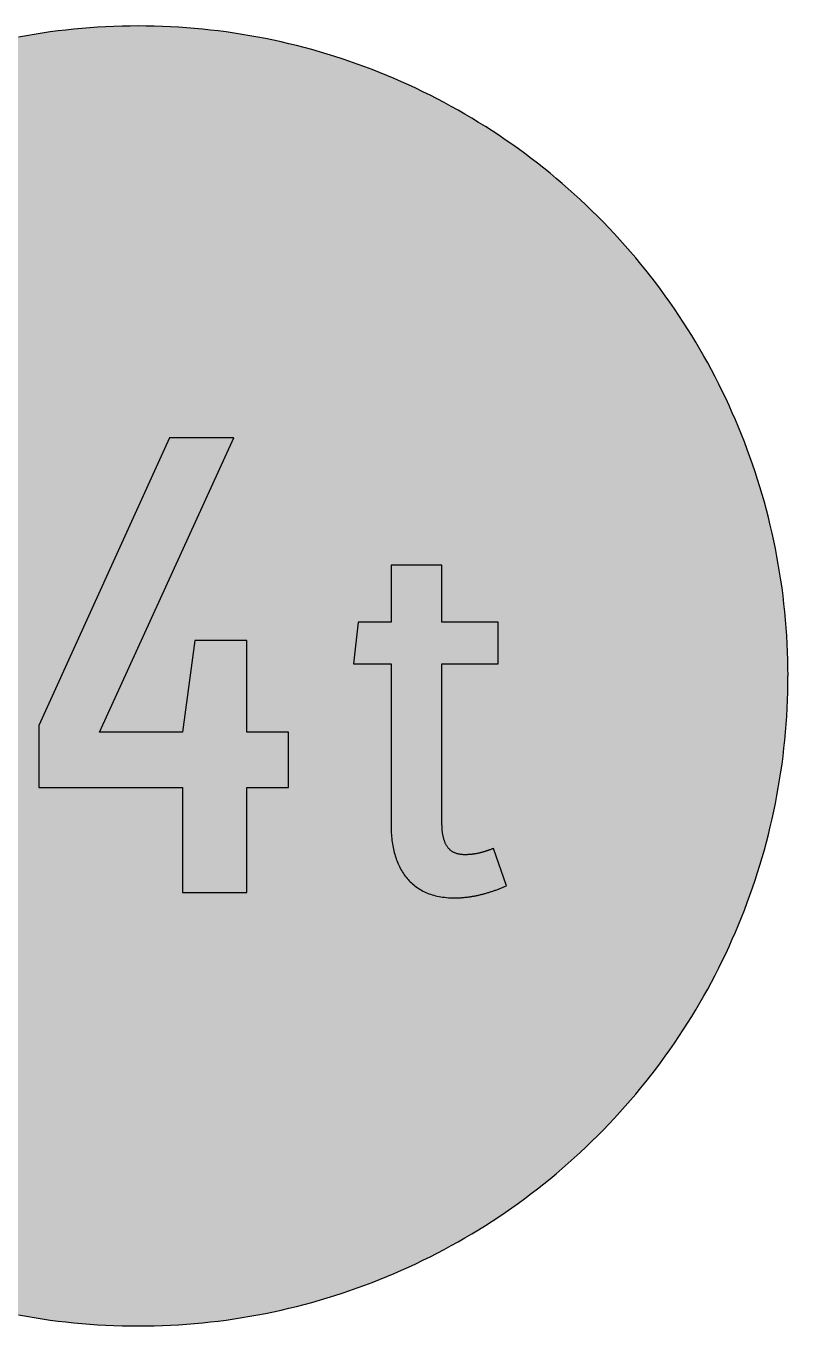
# Model space of a CAD drawing. Header units: millimetres. Extents: x 0 to 212, y 0 to 212.
# Drawn here: x 87.6 to 211.7, y 0.1 to 211.7 of the extents above; entities that cross this region are included whole.
import ezdxf

# ---------------------------------------------------------------- set-up
doc = ezdxf.new("R2010")
doc.units = ezdxf.units.MM

msp = doc.modelspace()

# ---------------------------------------------------------------- hatches: boundary and pattern name
for color, points in [(254, [(211.7189, 105.8869), (211.709, 107.2007), (211.6861, 108.5139), (211.6455, 109.8245), (211.5871, 111.1326), (211.5134, 112.4407), (211.4245, 113.7437), (211.3204, 115.0468), (211.201, 116.3447), (211.0638, 117.6426), (210.9114, 118.9355), (210.7413, 120.2258), (210.5584, 121.5136), (210.3577, 122.7988), (210.1418, 124.079), (209.9107, 125.3566), (209.6643, 126.6292), (209.4027, 127.8992), (209.1258, 129.1641), (208.8337, 130.4239), (208.5264, 131.6812), (208.2038, 132.936), (207.866, 134.1831), (207.5104, 135.4277), (207.1421, 136.6647), (206.7611, 137.8991), (206.3623, 139.1285), (205.9483, 140.3502), (205.5216, 141.5694), (205.0771, 142.781), (204.6199, 143.9901), (204.1474, 145.1915), (203.6623, 146.3853), (203.1619, 147.574), (202.6463, 148.7576), (202.1154, 149.9362), (201.5693, 151.1046), (201.0105, 152.2705), (200.439, 153.4262), (199.8523, 154.5768), (199.2503, 155.7198), (198.6356, 156.8577), (198.0057, 157.9855), (197.3605, 159.1081), (196.7052, 160.2232), (196.0321, 161.3281), (195.3489, 162.4279), (194.6504, 163.5176), (193.9366, 164.6022), (193.2102, 165.6766), (192.471, 166.7434), (191.7167, 167.8), (190.9521, 168.849), (190.1698, 169.8904), (189.3773, 170.9217), (188.5696, 171.9428), (187.7517, 172.9562), (186.9161, 173.9621), (186.0702, 174.9552), (185.2117, 175.9407), (184.338, 176.9161), (183.454, 177.8838), (182.5549, 178.8389), (181.643, 179.7837), (180.721, 180.7185), (179.7837, 181.643), (178.8389, 182.5549), (177.8838, 183.454), (176.9161, 184.338), (175.9407, 185.2117), (174.9552, 186.0702), (173.9621, 186.9161), (172.9562, 187.7492), (171.9428, 188.5696), (170.9217, 189.3773), (169.8904, 190.1698), (168.849, 190.9496), (167.8, 191.7167), (166.7408, 192.471), (165.6766, 193.2102), (164.6022, 193.9366), (163.5176, 194.6504), (162.4279, 195.3489), (161.3281, 196.0321), (160.2232, 196.7052), (159.1081, 197.3631), (157.9855, 198.0057), (156.8577, 198.6356), (155.7198, 199.2503), (154.5768, 199.8523), (153.4262, 200.439), (152.2705, 201.0131), (151.1046, 201.5719), (149.9362, 202.1154), (148.7576, 202.6463), (147.574, 203.1619), (146.3853, 203.6623), (145.1889, 204.15), (143.9875, 204.6199), (142.781, 205.0796), (141.5694, 205.5216), (140.3502, 205.9483), (139.1285, 206.3623), (137.8991, 206.7611), (136.6647, 207.1446), (135.4252, 207.5129), (134.1831, 207.866), (132.9334, 208.2038), (131.6812, 208.5264), (130.4239, 208.8337), (129.1641, 209.1284), (127.8966, 209.4052), (126.6292, 209.6668), (125.3541, 209.9132), (124.0765, 210.1444), (122.7963, 210.3603), (121.5136, 210.5584), (120.2258, 210.7438), (118.9355, 210.9114), (117.6401, 211.0638), (116.3447, 211.201), (115.0468, 211.3229), (113.7437, 211.4271), (112.4382, 211.516), (111.1326, 211.5896), (109.8245, 211.6455), (108.5113, 211.6861), (107.1982, 211.7115), (105.885, 211.7192), (104.5693, 211.7115), (103.2561, 211.6861), (101.9454, 211.6455), (100.6373, 211.5896), (99.3292, 211.516), (98.0262, 211.4271), (96.7232, 211.3229), (95.4253, 211.201), (94.1273, 211.0638), (92.8345, 210.9114), (91.5441, 210.7438), (90.2564, 210.5584), (88.9711, 210.3603), (87.691, 210.1444), (86.4133, 209.9132), (85.1408, 209.6668), (83.8708, 209.4052), (82.6059, 209.1284), (81.346, 208.8337), (80.0887, 208.5264), (78.834, 208.2038), (77.5868, 207.866), (76.3422, 207.5129), (75.1053, 207.1446), (73.8708, 206.7611), (72.6415, 206.3623), (71.4197, 205.9483), (70.2005, 205.5216), (68.9889, 205.0796), (67.7799, 204.6199), (66.5785, 204.15), (65.3847, 203.6623), (64.196, 203.1619), (63.0123, 202.6463), (61.8338, 202.1154), (60.6628, 201.5719), (59.4995, 201.0131), (58.3438, 200.439), (57.1932, 199.8523), (56.0502, 199.2503), (54.9123, 198.6356), (53.7845, 198.0057), (52.6618, 197.3631), (51.5468, 196.7052), (50.4419, 196.0321), (49.342, 195.3489), (48.2524, 194.6504), (47.1678, 193.9366), (46.0934, 193.2102), (45.0266, 192.471), (43.9699, 191.7167), (42.9209, 190.9496), (41.8795, 190.1698), (40.8483, 189.3773), (39.8272, 188.5696), (38.8137, 187.7492), (37.8079, 186.9161), (36.8148, 186.0702), (35.8292, 185.2117), (34.8539, 184.338), (33.8861, 183.454), (32.9311, 182.5549), (31.9862, 181.643), (31.049, 180.7185), (30.1269, 179.7837), (29.2151, 178.8389), (28.3159, 177.8838), (27.432, 176.9161), (26.5582, 175.9407), (25.6997, 174.9552), (24.8539, 173.9621), (24.0208, 172.9562), (23.2004, 171.9428), (22.3926, 170.9217), (21.6002, 169.8904), (20.8204, 168.849), (20.0533, 167.8), (19.2989, 166.7434), (18.5598, 165.6766), (17.8333, 164.6022), (17.1196, 163.5176), (16.4211, 162.4279), (15.7378, 161.3281), (15.0647, 160.2232), (14.4069, 159.1081), (13.7643, 157.9855), (13.1343, 156.8577), (12.5197, 155.7198), (11.9177, 154.5768), (11.3309, 153.4262), (10.7569, 152.2705), (10.1981, 151.1046), (9.6545, 149.9362), (9.1237, 148.7576), (8.6081, 147.574), (8.1077, 146.3853), (7.62, 145.1915), (7.1501, 143.9901), (6.6904, 142.781), (6.2484, 141.5694), (5.8217, 140.3502), (5.4077, 139.1285), (5.0089, 137.8991), (4.6253, 136.6647), (4.257, 135.4277), (3.904, 134.1831), (3.5662, 132.936), (3.2436, 131.6812), (2.9362, 130.4239), (2.6416, 129.1641), (2.3647, 127.8992), (2.1031, 126.6292), (1.8567, 125.3566), (1.6256, 124.079), (1.4097, 122.7988), (1.2116, 121.5136), (1.0262, 120.2258), (0.8585, 118.9355), (0.7061, 117.6426), (0.569, 116.3447), (0.447, 115.0468), (0.3429, 113.7437), (0.254, 112.4407), (0.1803, 111.1326), (0.1245, 109.8245), (0.0838, 108.5139), (0.0584, 107.2007), (0.0508, 105.885), (0.0584, 104.5718), (0.0838, 103.2586), (0.1245, 101.9454), (0.1803, 100.6373), (0.254, 99.3318), (0.3429, 98.0262), (0.447, 96.7232), (0.569, 95.4253), (0.7061, 94.1299), (0.8585, 92.8345), (1.0262, 91.5441), (1.2116, 90.2564), (1.4097, 88.9737), (1.6256, 87.6935), (1.8567, 86.4159), (2.1031, 85.1408), (2.3647, 83.8733), (2.6416, 82.6059), (2.9362, 81.346), (3.2436, 80.0887), (3.5662, 78.8365), (3.904, 77.5868), (4.257, 76.3448), (4.6253, 75.1053), (5.0089, 73.8708), (5.4077, 72.6415), (5.8217, 71.4197), (6.2484, 70.2005), (6.6904, 68.9889), (7.1501, 67.7824), (7.62, 66.581), (8.1077, 65.3847), (8.6081, 64.196), (9.1237, 63.0123), (9.6545, 61.8338), (10.1981, 60.6654), (10.7569, 59.4995), (11.3309, 58.3438), (11.9177, 57.1932), (12.5197, 56.0502), (13.1343, 54.9123), (13.7643, 53.7845), (14.4069, 52.6618), (15.0647, 51.5468), (15.7378, 50.4419), (16.4211, 49.342), (17.1196, 48.2524), (17.8333, 47.1678), (18.5598, 46.0934), (19.2989, 45.0291), (20.0533, 43.9699), (20.8204, 42.9209), (21.6002, 41.8795), (22.3926, 40.8483), (23.2004, 39.8272), (24.0208, 38.8137), (24.8539, 37.8079), (25.6997, 36.8148), (26.5582, 35.8292), (27.432, 34.8539), (28.3159, 33.8861), (29.2151, 32.9311), (30.1269, 31.9862), (31.049, 31.049), (31.9862, 30.1269), (32.9311, 29.2151), (33.8861, 28.3159), (34.8539, 27.432), (35.8292, 26.5582), (36.8148, 25.6997), (37.8079, 24.8539), (38.8137, 24.0182), (39.8272, 23.2004), (40.8483, 22.3926), (41.8795, 21.6002), (42.9209, 20.8178), (43.9699, 20.0533), (45.0266, 19.2989), (46.0934, 18.5598), (47.1678, 17.8333), (48.2524, 17.1196), (49.342, 16.4211), (50.4419, 15.7378), (51.5468, 15.0647), (52.6618, 14.4094), (53.7845, 13.7643), (54.9123, 13.1343), (56.0502, 12.5197), (57.1932, 11.9177), (58.3438, 11.3309), (59.4995, 10.7594), (60.6628, 10.2006), (61.8338, 9.6545), (63.0123, 9.1237), (64.196, 8.6081), (65.3847, 8.1077), (66.5785, 7.6225), (67.7799, 7.1501), (68.9889, 6.6929), (70.2005, 6.2484), (71.4197, 5.8217), (72.6415, 5.4077), (73.8708, 5.0089), (75.1053, 4.6279), (76.3422, 4.2596), (77.5868, 3.904), (78.834, 3.5662), (80.0887, 3.2436), (81.346, 2.9362), (82.6059, 2.6441), (83.8708, 2.3673), (85.1408, 2.1057), (86.4133, 1.8593), (87.691, 1.6281), (88.9711, 1.4122), (90.2564, 1.2116), (91.5441, 1.0287), (92.8345, 0.8585), (94.1273, 0.7061), (95.4253, 0.569), (96.7232, 0.4496), (98.0262, 0.3454), (99.3292, 0.2565), (100.6373, 0.1829), (101.9454, 0.1245), (103.2561, 0.0838), (104.5693, 0.061), (105.885, 0.0533), (107.1982, 0.061), (108.5113, 0.0838), (109.8245, 0.1245), (111.1326, 0.1829), (112.4382, 0.2565), (113.7437, 0.3454), (115.0468, 0.4496), (116.3447, 0.569), (117.6401, 0.7061), (118.9355, 0.8585), (120.2258, 1.0287), (121.5136, 1.2116), (122.7963, 1.4122), (124.0765, 1.6281), (125.3541, 1.8593), (126.6292, 2.1057), (127.8966, 2.3673), (129.1641, 2.6441), (130.4239, 2.9362), (131.6812, 3.2436), (132.9334, 3.5662), (134.1831, 3.904), (135.4252, 4.2596), (136.6647, 4.6279), (137.8991, 5.0089), (139.1285, 5.4077), (140.3502, 5.8217), (141.5694, 6.2484), (142.781, 6.6929), (143.9875, 7.1501), (145.1889, 7.6225), (146.3853, 8.1077), (147.574, 8.6081), (148.7576, 9.1237), (149.9362, 9.6545), (151.1046, 10.2006), (152.2705, 10.7594), (153.4262, 11.3309), (154.5768, 11.9177), (155.7198, 12.5197), (156.8577, 13.1343), (157.9855, 13.7643), (159.1081, 14.4094), (160.2232, 15.0647), (161.3281, 15.7378), (162.4279, 16.4211), (163.5176, 17.1196), (164.6022, 17.8333), (165.6766, 18.5598), (166.7408, 19.2989), (167.8, 20.0533), (168.849, 20.8178), (169.8904, 21.6002), (170.9217, 22.3926), (171.9428, 23.2004), (172.9562, 24.0182), (173.9621, 24.8539), (174.9552, 25.6997), (175.9407, 26.5582), (176.9161, 27.432), (177.8838, 28.3159), (178.8389, 29.2151), (179.7837, 30.1269), (180.721, 31.049), (181.643, 31.9862), (182.5549, 32.9311), (183.454, 33.8861), (184.338, 34.8539), (185.2117, 35.8292), (186.0702, 36.8148), (186.9161, 37.8079), (187.7517, 38.8137), (188.5696, 39.8272), (189.3773, 40.8483), (190.1698, 41.8795), (190.9521, 42.9209), (191.7167, 43.9699), (192.471, 45.0291), (193.2102, 46.0934), (193.9366, 47.1678), (194.6504, 48.2524), (195.3489, 49.342), (196.0321, 50.4419), (196.7052, 51.5468), (197.3605, 52.6618), (198.0057, 53.7845), (198.6356, 54.9123), (199.2503, 56.0502), (199.8523, 57.1932), (200.439, 58.3438), (201.0105, 59.4995), (201.5693, 60.6654), (202.1154, 61.8338), (202.6463, 63.0123), (203.1619, 64.196), (203.6623, 65.3847), (204.1474, 66.581), (204.6199, 67.7824), (205.0771, 68.9889), (205.5216, 70.2005), (205.9483, 71.4197), (206.3623, 72.6415), (206.7611, 73.8708), (207.1421, 75.1053), (207.5104, 76.3448), (207.866, 77.5868), (208.2038, 78.8365), (208.5264, 80.0887), (208.8337, 81.346), (209.1258, 82.6059), (209.4027, 83.8733), (209.6643, 85.1408), (209.9107, 86.4159), (210.1418, 87.6935), (210.3577, 88.9737), (210.5584, 90.2564), (210.7413, 91.5441), (210.9114, 92.8345), (211.0638, 94.1299), (211.201, 95.4253), (211.3204, 96.7232), (211.4245, 98.0262), (211.5134, 99.3318), (211.5871, 100.6373), (211.6455, 101.9454), (211.6861, 103.2586), (211.709, 104.5718), (211.7166, 105.885)]), (59, [(130.3694, 87.7531), (130.3694, 96.749), (123.5964, 96.749), (123.5964, 111.6718), (115.1297, 111.6718), (113.1175, 96.749), (99.5715, 96.749), (121.4797, 144.6911), (111.0008, 144.6911), (89.7297, 97.8073), (89.7297, 87.7531), (113.1175, 87.7531), (113.1175, 70.6092), (123.5964, 70.6092), (123.5964, 87.7531)]), (59, [(147.0628, 81.6155), (147.0635, 81.2952), (147.0711, 80.9777), (147.0812, 80.6628), (147.099, 80.3504), (147.1193, 80.043), (147.1447, 79.7357), (147.1752, 79.4334), (147.2108, 79.1362), (147.2489, 78.8391), (147.2946, 78.547), (147.3429, 78.2599), (147.3987, 77.9729), (147.4572, 77.691), (147.5207, 77.4141), (147.5892, 77.1398), (147.6629, 76.868), (147.7416, 76.6013), (147.8255, 76.3397), (147.9144, 76.0806), (148.0083, 75.8266), (148.1074, 75.5752), (148.209, 75.3288), (148.3182, 75.0875), (148.4325, 74.8487), (148.5519, 74.6176), (148.6738, 74.389), (148.8034, 74.1629), (148.938, 73.9445), (149.0777, 73.7286), (149.2225, 73.5203), (149.3723, 73.3146), (149.5273, 73.1164), (149.6873, 72.9209), (149.8524, 72.7304), (150.0251, 72.5449), (150.2004, 72.3671), (150.3832, 72.1919), (150.5687, 72.0242), (150.7617, 71.8591), (150.9598, 71.7017), (151.163, 71.5493), (151.3713, 71.4045), (151.5872, 71.2622), (151.8056, 71.1276), (152.0317, 70.9981), (152.2628, 70.8762), (152.4991, 70.7593), (152.7404, 70.6476), (152.9867, 70.5434), (153.2407, 70.4444), (153.4998, 70.3529), (153.764, 70.2666), (154.0358, 70.1878), (154.3101, 70.1142), (154.592, 70.0481), (154.879, 69.9872), (155.1737, 69.9364), (155.4734, 69.8881), (155.7782, 69.85), (156.0881, 69.817), (156.4056, 69.7916), (156.7282, 69.7738), (157.0558, 69.7636), (157.3911, 69.7611), (157.5257, 69.7611), (157.6603, 69.7636), (157.795, 69.7662), (157.9296, 69.7687), (158.0642, 69.7738), (158.1988, 69.7789), (158.3309, 69.7865), (158.4655, 69.7941), (158.6001, 69.8043), (158.7348, 69.8144), (158.8668, 69.8271), (159.0015, 69.8373), (159.1361, 69.8525), (159.2682, 69.8652), (159.4028, 69.8805), (159.5349, 69.8983), (159.6695, 69.916), (159.8016, 69.9338), (159.9336, 69.9516), (160.0683, 69.9719), (160.2003, 69.9948), (160.3324, 70.0176), (160.4645, 70.0405), (160.5991, 70.0634), (160.7312, 70.0888), (160.8633, 70.1142), (160.9954, 70.1421), (161.1274, 70.17), (161.2595, 70.198), (161.3916, 70.2285), (161.5237, 70.2589), (161.6558, 70.2894), (161.7878, 70.3224), (161.9199, 70.3555), (162.052, 70.3885), (162.1841, 70.424), (162.3136, 70.4596), (162.4457, 70.4952), (162.5778, 70.5333), (162.7099, 70.5714), (162.8419, 70.6095), (162.9715, 70.6501), (163.1036, 70.6882), (163.2356, 70.7314), (163.3677, 70.772), (163.4973, 70.8152), (163.6293, 70.8584), (163.7614, 70.9041), (163.891, 70.9473), (164.023, 70.993), (164.1526, 71.0413), (164.2847, 71.087), (164.4167, 71.1352), (164.5463, 71.1835), (164.6784, 71.2343), (164.8079, 71.2826), (164.94, 71.3334), (165.0721, 71.3867), (165.2016, 71.4375), (165.3337, 71.4908), (165.4632, 71.5442), (165.5953, 71.5975), (165.7248, 71.6534), (165.8569, 71.7067), (163.7411, 77.8051), (163.6497, 77.7697), (163.5582, 77.7342), (163.4693, 77.7011), (163.383, 77.6681), (163.2966, 77.6351), (163.2102, 77.6021), (163.1239, 77.5716), (163.0401, 77.5411), (162.9562, 77.5106), (162.8724, 77.4827), (162.7911, 77.4548), (162.7099, 77.4268), (162.6311, 77.4014), (162.5498, 77.3735), (162.4711, 77.3481), (162.3924, 77.3227), (162.3162, 77.2998), (162.24, 77.277), (162.1638, 77.2541), (162.0876, 77.2312), (162.0114, 77.2084), (161.9377, 77.1881), (161.864, 77.1677), (161.7904, 77.1474), (161.7167, 77.1296), (161.6456, 77.1093), (161.5745, 77.0915), (161.5034, 77.0738), (161.4322, 77.0585), (161.3611, 77.0407), (161.29, 77.0255), (161.2214, 77.0103), (161.1528, 76.995), (161.0843, 76.9823), (161.0157, 76.9671), (160.9471, 76.9544), (160.8785, 76.9417), (160.8099, 76.9315), (160.7439, 76.9188), (160.6753, 76.9087), (160.6093, 76.8985), (160.5432, 76.8883), (160.4747, 76.8782), (160.4086, 76.8706), (160.3426, 76.8629), (160.2765, 76.8553), (160.2105, 76.8477), (160.1445, 76.8401), (160.0784, 76.8325), (160.0124, 76.8274), (159.9463, 76.8223), (159.8803, 76.8172), (159.8143, 76.8121), (159.7482, 76.8071), (159.6822, 76.8045), (159.6161, 76.7994), (159.5501, 76.7969), (159.4841, 76.7944), (159.418, 76.7918), (159.352, 76.7918), (159.2859, 76.7893), (159.2174, 76.7893), (159.1513, 76.7893), (159.0827, 76.7893), (158.9583, 76.7893), (158.8338, 76.7944), (158.7144, 76.7994), (158.5951, 76.8096), (158.4782, 76.8223), (158.3665, 76.8375), (158.2547, 76.8553), (158.1455, 76.8756), (158.0388, 76.8985), (157.9347, 76.9239), (157.8331, 76.9518), (157.734, 76.9823), (157.6375, 77.0153), (157.541, 77.0509), (157.4495, 77.089), (157.3581, 77.1296), (157.2717, 77.1754), (157.1854, 77.2211), (157.1015, 77.2693), (157.0203, 77.3201), (156.939, 77.3735), (156.8628, 77.4319), (156.7866, 77.4903), (156.7155, 77.5513), (156.6443, 77.6148), (156.5758, 77.6808), (156.5072, 77.7494), (156.4437, 77.8231), (156.3802, 77.8967), (156.3192, 77.9729), (156.2608, 78.0517), (156.2049, 78.1329), (156.1516, 78.2142), (156.0982, 78.3006), (156.0474, 78.3895), (155.9992, 78.4809), (155.9509, 78.5724), (155.9077, 78.6689), (155.8646, 78.7679), (155.8239, 78.867), (155.7833, 78.9686), (155.7477, 79.0753), (155.7096, 79.182), (155.6766, 79.2912), (155.6461, 79.4029), (155.6156, 79.5172), (155.5877, 79.6341), (155.5598, 79.7509), (155.5344, 79.8728), (155.5115, 79.9973), (155.4912, 80.1218), (155.4709, 80.2488), (155.4531, 80.3783), (155.4353, 80.5104), (155.4201, 80.645), (155.4074, 80.7822), (155.3972, 80.9219), (155.387, 81.0616), (155.3769, 81.2038), (155.3718, 81.3486), (155.3667, 81.4959), (155.3616, 81.6458), (155.3591, 81.7982), (155.3591, 81.9506), (155.3602, 107.8615), (164.5049, 107.8615), (164.5049, 114.6344), (155.3602, 114.6344), (155.3602, 123.9488), (147.0628, 123.9488), (147.0628, 114.6344), (141.7285, 114.6344), (140.9665, 107.8615), (147.0628, 107.8615)])]:
    msp.add_hatch(color=color).paths.add_polyline_path(points)

# ---------------------------------------------------------------- linework, layer by layer
at = {"color": 254}
for points in [[(211.7189, 105.8869), (211.709, 107.2007), (211.6861, 108.5139), (211.6455, 109.8245), (211.5871, 111.1326), (211.5134, 112.4407), (211.4245, 113.7437), (211.3204, 115.0468), (211.201, 116.3447), (211.0638, 117.6426), (210.9114, 118.9355), (210.7413, 120.2258), (210.5584, 121.5136), (210.3577, 122.7988), (210.1418, 124.079), (209.9107, 125.3566), (209.6643, 126.6292), (209.4027, 127.8992), (209.1258, 129.1641), (208.8337, 130.4239), (208.5264, 131.6812), (208.2038, 132.936), (207.866, 134.1831), (207.5104, 135.4277), (207.1421, 136.6647), (206.7611, 137.8991), (206.3623, 139.1285), (205.9483, 140.3502), (205.5216, 141.5694), (205.0771, 142.781), (204.6199, 143.9901), (204.1474, 145.1915), (203.6623, 146.3853), (203.1619, 147.574), (202.6463, 148.7576), (202.1154, 149.9362), (201.5693, 151.1046), (201.0105, 152.2705), (200.439, 153.4262), (199.8523, 154.5768), (199.2503, 155.7198), (198.6356, 156.8577), (198.0057, 157.9855), (197.3605, 159.1081), (196.7052, 160.2232), (196.0321, 161.3281), (195.3489, 162.4279), (194.6504, 163.5176), (193.9366, 164.6022), (193.2102, 165.6766), (192.471, 166.7434), (191.7167, 167.8), (190.9521, 168.849), (190.1698, 169.8904), (189.3773, 170.9217), (188.5696, 171.9428), (187.7517, 172.9562), (186.9161, 173.9621), (186.0702, 174.9552), (185.2117, 175.9407), (184.338, 176.9161), (183.454, 177.8838), (182.5549, 178.8389), (181.643, 179.7837), (180.721, 180.7185), (179.7837, 181.643), (178.8389, 182.5549), (177.8838, 183.454), (176.9161, 184.338), (175.9407, 185.2117), (174.9552, 186.0702), (173.9621, 186.9161), (172.9562, 187.7492), (171.9428, 188.5696), (170.9217, 189.3773), (169.8904, 190.1698), (168.849, 190.9496), (167.8, 191.7167), (166.7408, 192.471), (165.6766, 193.2102), (164.6022, 193.9366), (163.5176, 194.6504), (162.4279, 195.3489), (161.3281, 196.0321), (160.2232, 196.7052), (159.1081, 197.3631), (157.9855, 198.0057), (156.8577, 198.6356), (155.7198, 199.2503), (154.5768, 199.8523), (153.4262, 200.439), (152.2705, 201.0131), (151.1046, 201.5719), (149.9362, 202.1154), (148.7576, 202.6463), (147.574, 203.1619), (146.3853, 203.6623), (145.1889, 204.15), (143.9875, 204.6199), (142.781, 205.0796), (141.5694, 205.5216), (140.3502, 205.9483), (139.1285, 206.3623), (137.8991, 206.7611), (136.6647, 207.1446), (135.4252, 207.5129), (134.1831, 207.866), (132.9334, 208.2038), (131.6812, 208.5264), (130.4239, 208.8337), (129.1641, 209.1284), (127.8966, 209.4052), (126.6292, 209.6668), (125.3541, 209.9132), (124.0765, 210.1444), (122.7963, 210.3603), (121.5136, 210.5584), (120.2258, 210.7438), (118.9355, 210.9114), (117.6401, 211.0638), (116.3447, 211.201), (115.0468, 211.3229), (113.7437, 211.4271), (112.4382, 211.516), (111.1326, 211.5896), (109.8245, 211.6455), (108.5113, 211.6861), (107.1982, 211.7115), (105.885, 211.7192), (104.5693, 211.7115), (103.2561, 211.6861), (101.9454, 211.6455), (100.6373, 211.5896), (99.3292, 211.516), (98.0262, 211.4271), (96.7232, 211.3229), (95.4253, 211.201), (94.1273, 211.0638), (92.8345, 210.9114), (91.5441, 210.7438), (90.2564, 210.5584), (88.9711, 210.3603), (87.691, 210.1444), (86.4133, 209.9132)], [(86.4133, 1.8593), (87.691, 1.6281), (88.9711, 1.4122), (90.2564, 1.2116), (91.5441, 1.0287), (92.8345, 0.8585), (94.1273, 0.7061), (95.4253, 0.569), (96.7232, 0.4496), (98.0262, 0.3454), (99.3292, 0.2565), (100.6373, 0.1829), (101.9454, 0.1245), (103.2561, 0.0838), (104.5693, 0.061), (105.885, 0.0533), (107.1982, 0.061), (108.5113, 0.0838), (109.8245, 0.1245), (111.1326, 0.1829), (112.4382, 0.2565), (113.7437, 0.3454), (115.0468, 0.4496), (116.3447, 0.569), (117.6401, 0.7061), (118.9355, 0.8585), (120.2258, 1.0287), (121.5136, 1.2116), (122.7963, 1.4122), (124.0765, 1.6281), (125.3541, 1.8593), (126.6292, 2.1057), (127.8966, 2.3673), (129.1641, 2.6441), (130.4239, 2.9362), (131.6812, 3.2436), (132.9334, 3.5662), (134.1831, 3.904), (135.4252, 4.2596), (136.6647, 4.6279), (137.8991, 5.0089), (139.1285, 5.4077), (140.3502, 5.8217), (141.5694, 6.2484), (142.781, 6.6929), (143.9875, 7.1501), (145.1889, 7.6225), (146.3853, 8.1077), (147.574, 8.6081), (148.7576, 9.1237), (149.9362, 9.6545), (151.1046, 10.2006), (152.2705, 10.7594), (153.4262, 11.3309), (154.5768, 11.9177), (155.7198, 12.5197), (156.8577, 13.1343), (157.9855, 13.7643), (159.1081, 14.4094), (160.2232, 15.0647), (161.3281, 15.7378), (162.4279, 16.4211), (163.5176, 17.1196), (164.6022, 17.8333), (165.6766, 18.5598), (166.7408, 19.2989), (167.8, 20.0533), (168.849, 20.8178), (169.8904, 21.6002), (170.9217, 22.3926), (171.9428, 23.2004), (172.9562, 24.0182), (173.9621, 24.8539), (174.9552, 25.6997), (175.9407, 26.5582), (176.9161, 27.432), (177.8838, 28.3159), (178.8389, 29.2151), (179.7837, 30.1269), (180.721, 31.049), (181.643, 31.9862), (182.5549, 32.9311), (183.454, 33.8861), (184.338, 34.8539), (185.2117, 35.8292), (186.0702, 36.8148), (186.9161, 37.8079), (187.7517, 38.8137), (188.5696, 39.8272), (189.3773, 40.8483), (190.1698, 41.8795), (190.9521, 42.9209), (191.7167, 43.9699), (192.471, 45.0291), (193.2102, 46.0934), (193.9366, 47.1678), (194.6504, 48.2524), (195.3489, 49.342), (196.0321, 50.4419), (196.7052, 51.5468), (197.3605, 52.6618), (198.0057, 53.7845), (198.6356, 54.9123), (199.2503, 56.0502), (199.8523, 57.1932), (200.439, 58.3438), (201.0105, 59.4995), (201.5693, 60.6654), (202.1154, 61.8338), (202.6463, 63.0123), (203.1619, 64.196), (203.6623, 65.3847), (204.1474, 66.581), (204.6199, 67.7824), (205.0771, 68.9889), (205.5216, 70.2005), (205.9483, 71.4197), (206.3623, 72.6415), (206.7611, 73.8708), (207.1421, 75.1053), (207.5104, 76.3448), (207.866, 77.5868), (208.2038, 78.8365), (208.5264, 80.0887), (208.8337, 81.346), (209.1258, 82.6059), (209.4027, 83.8733), (209.6643, 85.1408), (209.9107, 86.4159), (210.1418, 87.6935), (210.3577, 88.9737), (210.5584, 90.2564), (210.7413, 91.5441), (210.9114, 92.8345), (211.0638, 94.1299), (211.201, 95.4253), (211.3204, 96.7232), (211.4245, 98.0262), (211.5134, 99.3318), (211.5871, 100.6373), (211.6455, 101.9454), (211.6861, 103.2586), (211.709, 104.5718), (211.7166, 105.885), (211.7189, 105.8869)]]:
    msp.add_lwpolyline(points, dxfattribs=at)
at = {"color": 59}
for points in [[(130.3694, 87.7531), (130.3694, 96.749), (123.5964, 96.749), (123.5964, 111.6718), (115.1297, 111.6718), (113.1175, 96.749), (99.5715, 96.749), (121.4797, 144.6911), (111.0008, 144.6911), (89.7297, 97.8073), (89.7297, 87.7531), (113.1175, 87.7531), (113.1175, 70.6092), (123.5964, 70.6092), (123.5964, 87.7531), (130.3694, 87.7531)], [(147.0628, 81.6155), (147.0635, 81.2952), (147.0711, 80.9777), (147.0812, 80.6628), (147.099, 80.3504), (147.1193, 80.043), (147.1447, 79.7357), (147.1752, 79.4334), (147.2108, 79.1362), (147.2489, 78.8391), (147.2946, 78.547), (147.3429, 78.2599), (147.3987, 77.9729), (147.4572, 77.691), (147.5207, 77.4141), (147.5892, 77.1398), (147.6629, 76.868), (147.7416, 76.6013), (147.8255, 76.3397), (147.9144, 76.0806), (148.0083, 75.8266), (148.1074, 75.5752), (148.209, 75.3288), (148.3182, 75.0875), (148.4325, 74.8487), (148.5519, 74.6176), (148.6738, 74.389), (148.8034, 74.1629), (148.938, 73.9445), (149.0777, 73.7286), (149.2225, 73.5203), (149.3723, 73.3146), (149.5273, 73.1164), (149.6873, 72.9209), (149.8524, 72.7304), (150.0251, 72.5449), (150.2004, 72.3671), (150.3832, 72.1919), (150.5687, 72.0242), (150.7617, 71.8591), (150.9598, 71.7017), (151.163, 71.5493), (151.3713, 71.4045), (151.5872, 71.2622), (151.8056, 71.1276), (152.0317, 70.9981), (152.2628, 70.8762), (152.4991, 70.7593), (152.7404, 70.6476), (152.9867, 70.5434), (153.2407, 70.4444), (153.4998, 70.3529), (153.764, 70.2666), (154.0358, 70.1878), (154.3101, 70.1142), (154.592, 70.0481), (154.879, 69.9872), (155.1737, 69.9364), (155.4734, 69.8881), (155.7782, 69.85), (156.0881, 69.817), (156.4056, 69.7916), (156.7282, 69.7738), (157.0558, 69.7636), (157.3911, 69.7611), (157.5257, 69.7611), (157.6603, 69.7636), (157.795, 69.7662), (157.9296, 69.7687), (158.0642, 69.7738), (158.1988, 69.7789), (158.3309, 69.7865), (158.4655, 69.7941), (158.6001, 69.8043), (158.7348, 69.8144), (158.8668, 69.8271), (159.0015, 69.8373), (159.1361, 69.8525), (159.2682, 69.8652), (159.4028, 69.8805), (159.5349, 69.8983), (159.6695, 69.916), (159.8016, 69.9338), (159.9336, 69.9516), (160.0683, 69.9719), (160.2003, 69.9948), (160.3324, 70.0176), (160.4645, 70.0405), (160.5991, 70.0634), (160.7312, 70.0888), (160.8633, 70.1142), (160.9954, 70.1421), (161.1274, 70.17), (161.2595, 70.198), (161.3916, 70.2285), (161.5237, 70.2589), (161.6558, 70.2894), (161.7878, 70.3224), (161.9199, 70.3555), (162.052, 70.3885), (162.1841, 70.424), (162.3136, 70.4596), (162.4457, 70.4952), (162.5778, 70.5333), (162.7099, 70.5714), (162.8419, 70.6095), (162.9715, 70.6501), (163.1036, 70.6882), (163.2356, 70.7314), (163.3677, 70.772), (163.4973, 70.8152), (163.6293, 70.8584), (163.7614, 70.9041), (163.891, 70.9473), (164.023, 70.993), (164.1526, 71.0413), (164.2847, 71.087), (164.4167, 71.1352), (164.5463, 71.1835), (164.6784, 71.2343), (164.8079, 71.2826), (164.94, 71.3334), (165.0721, 71.3867), (165.2016, 71.4375), (165.3337, 71.4908), (165.4632, 71.5442), (165.5953, 71.5975), (165.7248, 71.6534), (165.8569, 71.7067), (163.7411, 77.8051), (163.6497, 77.7697), (163.5582, 77.7342), (163.4693, 77.7011), (163.383, 77.6681), (163.2966, 77.6351), (163.2102, 77.6021), (163.1239, 77.5716), (163.0401, 77.5411), (162.9562, 77.5106), (162.8724, 77.4827), (162.7911, 77.4548), (162.7099, 77.4268), (162.6311, 77.4014), (162.5498, 77.3735), (162.4711, 77.3481), (162.3924, 77.3227), (162.3162, 77.2998), (162.24, 77.277), (162.1638, 77.2541), (162.0876, 77.2312), (162.0114, 77.2084), (161.9377, 77.1881), (161.864, 77.1677), (161.7904, 77.1474), (161.7167, 77.1296), (161.6456, 77.1093), (161.5745, 77.0915), (161.5034, 77.0738), (161.4322, 77.0585), (161.3611, 77.0407), (161.29, 77.0255), (161.2214, 77.0103), (161.1528, 76.995), (161.0843, 76.9823), (161.0157, 76.9671), (160.9471, 76.9544), (160.8785, 76.9417), (160.8099, 76.9315), (160.7439, 76.9188), (160.6753, 76.9087), (160.6093, 76.8985), (160.5432, 76.8883), (160.4747, 76.8782), (160.4086, 76.8706), (160.3426, 76.8629), (160.2765, 76.8553), (160.2105, 76.8477), (160.1445, 76.8401), (160.0784, 76.8325), (160.0124, 76.8274), (159.9463, 76.8223), (159.8803, 76.8172), (159.8143, 76.8121), (159.7482, 76.8071), (159.6822, 76.8045), (159.6161, 76.7994), (159.5501, 76.7969), (159.4841, 76.7944), (159.418, 76.7918), (159.352, 76.7918), (159.2859, 76.7893), (159.2174, 76.7893), (159.1513, 76.7893), (159.0827, 76.7893), (158.9583, 76.7893), (158.8338, 76.7944), (158.7144, 76.7994), (158.5951, 76.8096), (158.4782, 76.8223), (158.3665, 76.8375), (158.2547, 76.8553), (158.1455, 76.8756), (158.0388, 76.8985), (157.9347, 76.9239), (157.8331, 76.9518), (157.734, 76.9823), (157.6375, 77.0153), (157.541, 77.0509), (157.4495, 77.089), (157.3581, 77.1296), (157.2717, 77.1754), (157.1854, 77.2211), (157.1015, 77.2693), (157.0203, 77.3201), (156.939, 77.3735), (156.8628, 77.4319), (156.7866, 77.4903), (156.7155, 77.5513), (156.6443, 77.6148), (156.5758, 77.6808), (156.5072, 77.7494), (156.4437, 77.8231), (156.3802, 77.8967), (156.3192, 77.9729), (156.2608, 78.0517), (156.2049, 78.1329), (156.1516, 78.2142), (156.0982, 78.3006), (156.0474, 78.3895), (155.9992, 78.4809), (155.9509, 78.5724), (155.9077, 78.6689), (155.8646, 78.7679), (155.8239, 78.867), (155.7833, 78.9686), (155.7477, 79.0753), (155.7096, 79.182), (155.6766, 79.2912), (155.6461, 79.4029), (155.6156, 79.5172), (155.5877, 79.6341), (155.5598, 79.7509), (155.5344, 79.8728), (155.5115, 79.9973), (155.4912, 80.1218), (155.4709, 80.2488), (155.4531, 80.3783), (155.4353, 80.5104), (155.4201, 80.645), (155.4074, 80.7822), (155.3972, 80.9219), (155.387, 81.0616), (155.3769, 81.2038), (155.3718, 81.3486), (155.3667, 81.4959), (155.3616, 81.6458), (155.3591, 81.7982), (155.3591, 81.9506), (155.3602, 107.8615), (164.5049, 107.8615), (164.5049, 114.6344), (155.3602, 114.6344), (155.3602, 123.9488), (147.0628, 123.9488), (147.0628, 114.6344), (141.7285, 114.6344), (140.9665, 107.8615), (147.0628, 107.8615), (147.0628, 81.6155)]]:
    msp.add_lwpolyline(points, dxfattribs=at)

doc.saveas('drawing.dxf')
